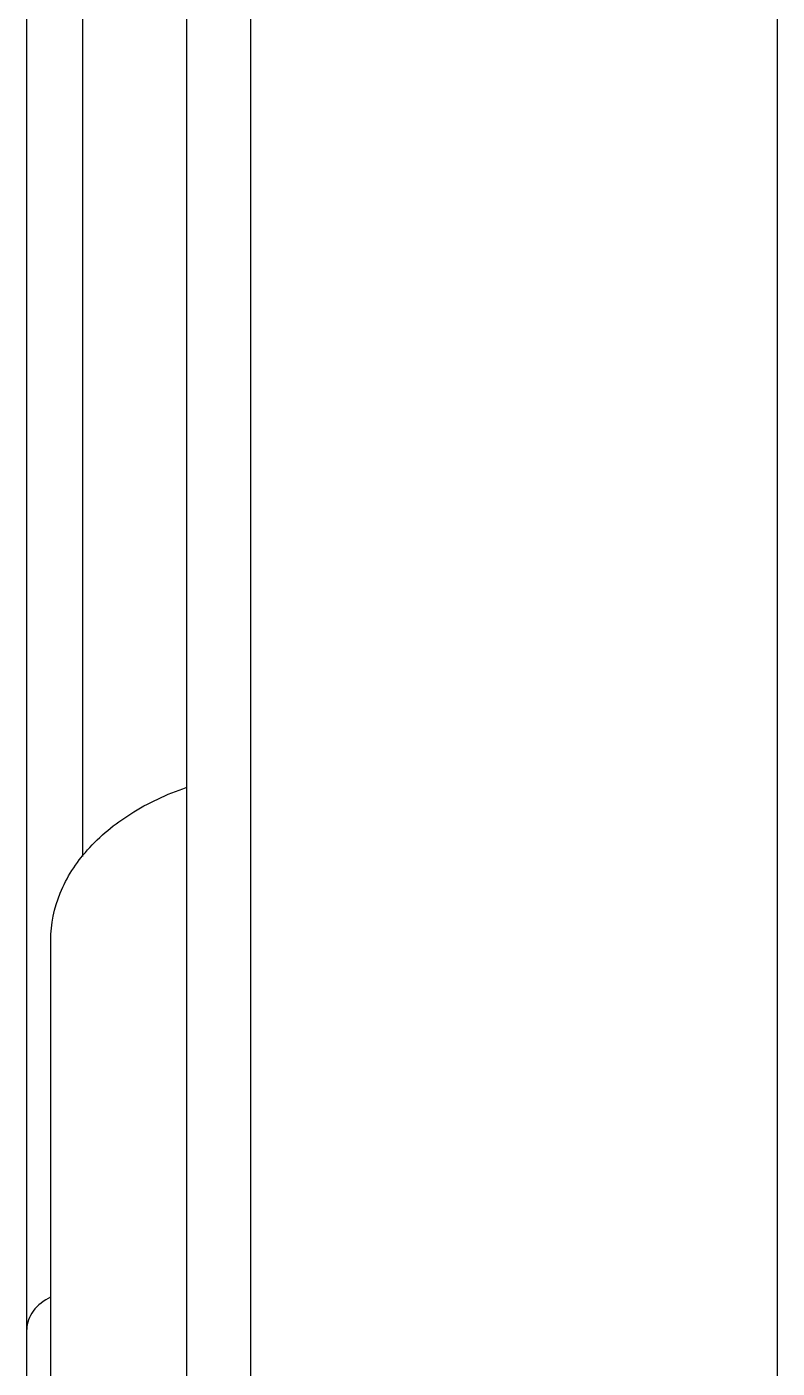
# Model space of a CAD drawing. Extents: x -427546 to -314919, y 698702 to 968782.
# Drawn here: x -418063.3 to -417823.1, y 894307.5 to 894737 of the extents above; entities that cross this region are included whole.
import ezdxf

# ---------------------------------------------------------------- set-up
doc = ezdxf.new("R2010")
doc.units = 0
doc.header["$LTSCALE"] = 1000
doc.header["$MEASUREMENT"] = 0
doc.layers.get('0').update_dxf_attribs({"linetype": 'CONTINUOUS'})

msp = doc.modelspace()

# ---------------------------------------------------------------- linework, layer by layer
for p, q in [((-418063.34, 894247.59), (-418063.34, 895961.39)), ((-418045.45, 894471.37), (-418045.45, 895885.83)), ((-418012.23, 895790.3), (-418012.23, 894093.48)), ((-417991.79, 895790.3), (-417991.79, 894093.48)), ((-417823.13, 895790.3), (-417823.13, 894093.48)), ((-418055.68, 893889.04), (-418055.68, 894444.61))]:
    msp.add_line(p, q)
for points, knots in [([(-418055.68, 894444.61), (-418055.68, 894449.71), (-418053.47, 894460.36), (-418044.2, 894474.47), (-418030.04, 894486.01), (-418018.5, 894491.33), (-418012.28, 894493.45)], [0, 0, 0, 0, 0.220446, 0.45627, 0.716078, 1, 1, 1, 1]), ([(-418055.73, 894330.28), (-418057.88, 894329.22), (-418061.63, 894326.48), (-418063.34, 894321.99), (-418063.34, 894319.93)], [0, 0, 0, 0, 0.538137, 1, 1, 1, 1])]:
    msp.add_open_spline(points, degree=3, knots=knots)

doc.saveas('drawing.dxf')
